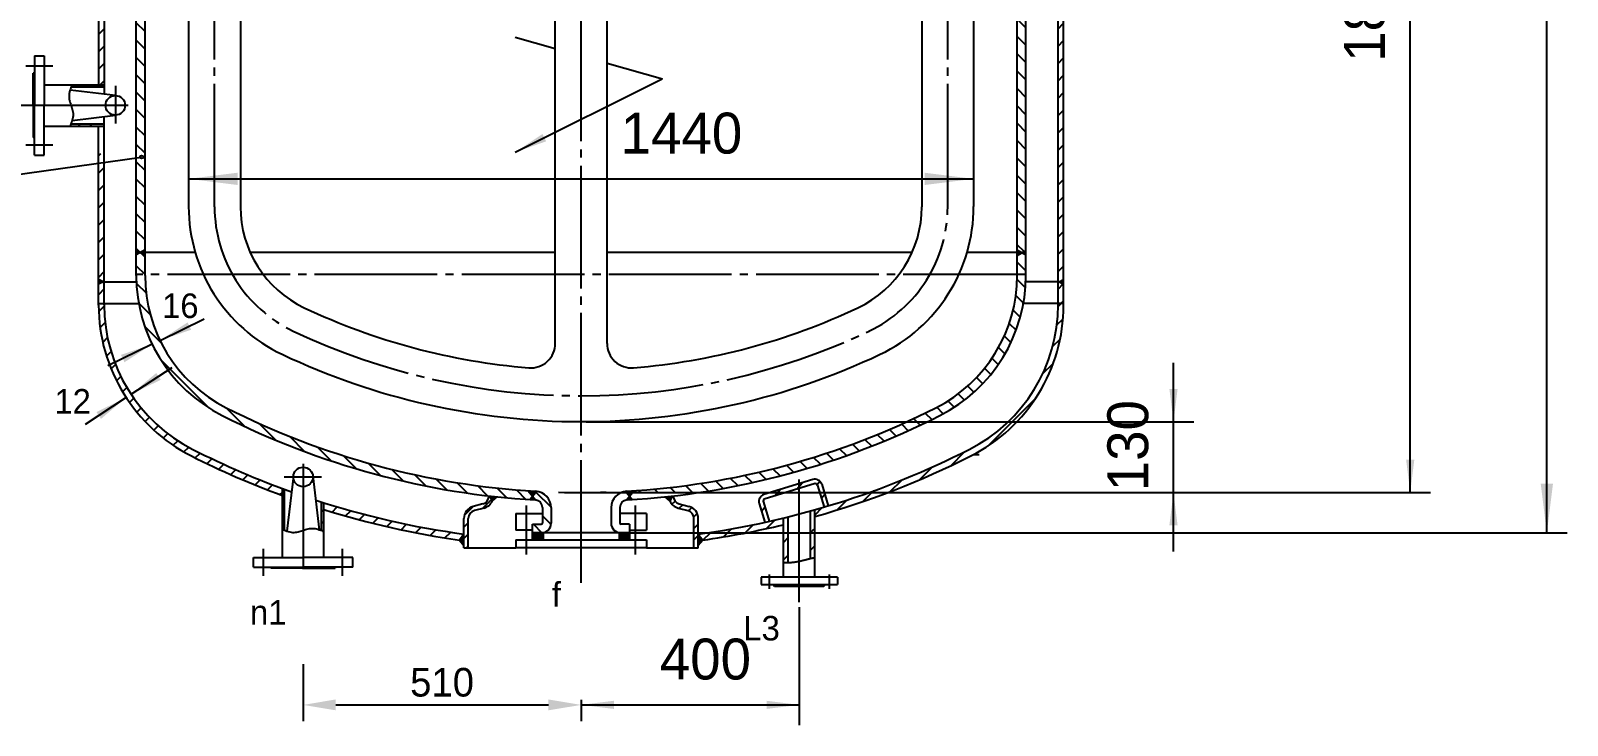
# Model space of a CAD drawing. Extents: x -10 to 10142, y -198 to 739.
# Drawn here: x 9642.5 to 9830.4, y 375 to 459.9 of the extents above; entities that cross this region are included whole.
import ezdxf

# ---------------------------------------------------------------- set-up
doc = ezdxf.new("R2010")
doc.units = 0
doc.linetypes.add('DASHDOT', pattern=[18, 15, -1, 1, -1])
doc.layers.get('0').update_dxf_attribs({"color": 8, "linetype": 'CONTINUOUS'})
doc.layers.get('DEFPOINTS').update_dxf_attribs({"linetype": 'CONTINUOUS'})
for name, color, linetype in [('1', 8, 'CONTINUOUS'), ('2', 94, 'DASHDOT'), ('85', 7, 'CONTINUOUS')]:
    doc.layers.add(name, color=color, linetype=linetype)
doc.styles.get("Standard").update_dxf_attribs({"font": 'cadt_en', "bigfont": 'cadt_hz'})
doc.styles.add('STYLE1', font='cadt_en.shx', dxfattribs={"bigfont": 'cadt_hz.shx'})
doc.dimstyles.get("Standard").update_dxf_attribs({"dimtxt": 3.5, "dimasz": 4, "dimexe": 2, "dimexo": 0, "dimgap": 1, "dimtad": 1, "dimtoh": 1, "dimdec": 4, "dimzin": 0, "dimtxsty": 'STANDARD', "dimcen": 0, "dimazin": 3, "dimtfac": 1, "dimtdec": 4, "dimtmove": 0, "dimatfit": 3, "dimtolj": 1, "dimtzin": 0})

# ---------------------------------------------------------------- blocks, each defined once
blk = doc.blocks.new('*U38')
for p, q in [((6711.58, 452.86), (6711.58, 456.41, 1)), ((6818.24, 452.86), (6818.24, 456.42))]:
    blk.add_line(p, q)
blk = doc.blocks.new('*U39')
blk.add_line((6819.31, 454.35), (6819.31, 456.42, 1))
blk = doc.blocks.new('*U66')
at = {"layer": '1'}
for p, q in [((6770.24, 398.49), (6769.55, 397.79)), ((6770.03, 398.49), (6769.55, 398.01)), ((6769.82, 398.49), (6769.55, 398.22)), ((6769.55, 398.43), (6769.6, 398.49)), ((6770.28, 397.65), (6769.55, 398.38)), ((6770.45, 398.49), (6769.61, 397.65)), ((6770.49, 397.65), (6769.65, 398.49)), ((6770.66, 398.49), (6769.82, 397.65)), ((6770.7, 397.65), (6769.86, 398.49)), ((6770.04, 397.65), (6770.84, 398.45)), ((6770.84, 397.72), (6770.08, 398.49)), ((6770.84, 397.93), (6770.29, 398.49)), ((6770.84, 398.14), (6770.5, 398.49)), ((6770.84, 398.36), (6770.71, 398.49)), ((6770.07, 397.65), (6769.55, 398.16)), ((6769.85, 397.65), (6769.55, 397.95)), ((6769.64, 397.65), (6769.55, 397.74)), ((6770.25, 397.65), (6770.84, 398.24)), ((6770.84, 398.03), (6770.46, 397.65)), ((6770.84, 397.81), (6770.67, 397.65, 1))]:
    blk.add_line(p, q, dxfattribs=at)
blk = doc.blocks.new('*U67')
at = {"layer": '1'}
for p, q in [((6770.39, 403.51), (6770.45, 403.58)), ((6770.48, 403.39), (6770.68, 403.59)), ((6770.97, 403.1), (6770.5, 403.58)), ((6770.51, 402.51), (6770.5, 402.51)), ((6770.88, 402.98), (6770.51, 403.35)), ((6770.57, 403.27), (6770.9, 403.6)), ((6770.71, 402.52), (6770.6, 402.63)), ((6770.67, 403.16), (6771.13, 403.62)), ((6770.67, 402.52), (6770.95, 402.8)), ((6770.91, 402.53), (6770.69, 402.75)), ((6771.07, 403.22), (6770.7, 403.59)), ((6770.72, 402.79), (6770.86, 402.92)), ((6770.76, 403.04), (6771.36, 403.63)), ((6771.1, 402.55), (6770.79, 402.87)), ((6770.89, 402.53), (6771.04, 402.68)), ((6771.16, 403.34), (6770.9, 403.6)), ((6771.25, 403.46), (6771.1, 403.62)), ((6771.12, 402.55), (6771.14, 402.56, 1)), ((6771.35, 403.58), (6771.3, 403.63))]:
    blk.add_line(p, q, dxfattribs=at)
blk = doc.blocks.new('*U68')
at = {"layer": '1'}
for p, q in [((6758.98, 397.72), (6759.74, 398.49)), ((6758.98, 397.93), (6759.53, 398.49)), ((6758.98, 398.14), (6759.32, 398.49)), ((6758.98, 398.36), (6759.11, 398.49)), ((6759.78, 397.65), (6758.98, 398.45)), ((6759.11, 397.65), (6759.95, 398.49)), ((6759.15, 398.49), (6759.99, 397.65)), ((6759.33, 397.65), (6760.17, 398.49)), ((6759.36, 398.49), (6760.21, 397.65)), ((6759.54, 397.65), (6760.27, 398.38)), ((6759.58, 398.49), (6760.27, 397.79)), ((6759.79, 398.49), (6760.27, 398.01)), ((6760, 398.49), (6760.27, 398.22)), ((6760.27, 398.43), (6760.21, 398.49)), ((6759.57, 397.65), (6758.98, 398.24)), ((6758.98, 398.03), (6759.36, 397.65)), ((6758.98, 397.81), (6759.14, 397.65)), ((6759.75, 397.65), (6760.27, 398.16)), ((6759.96, 397.65), (6760.27, 397.95)), ((6760.17, 397.65), (6760.27, 397.74, 1))]:
    blk.add_line(p, q, dxfattribs=at)
blk = doc.blocks.new('*U69')
at = {"layer": '1'}
for p, q in [((6759.06, 403.04), (6758.46, 403.63)), ((6758.47, 403.58), (6758.52, 403.63)), ((6758.56, 403.46), (6758.72, 403.62)), ((6758.66, 403.34), (6758.92, 403.6)), ((6758.7, 402.55), (6758.68, 402.56)), ((6759.15, 403.16), (6758.69, 403.62)), ((6758.71, 402.55), (6759.03, 402.87)), ((6758.75, 403.22), (6759.12, 403.59)), ((6758.92, 402.53), (6758.77, 402.68)), ((6758.84, 403.1), (6759.32, 403.58)), ((6759.15, 402.52), (6758.87, 402.8)), ((6759.24, 403.27), (6758.91, 403.6)), ((6758.91, 402.53), (6759.13, 402.75)), ((6758.94, 402.98), (6759.3, 403.35)), ((6759.09, 402.79), (6758.96, 402.92)), ((6759.11, 402.52), (6759.22, 402.63)), ((6759.34, 403.39), (6759.14, 403.59)), ((6759.31, 402.51), (6759.31, 402.51, 1)), ((6759.43, 403.51), (6759.37, 403.58))]:
    blk.add_line(p, q, dxfattribs=at)
blk = doc.blocks.new('*U70')
for p, q in [((6750.04, 397.6), (6750.58, 397.06)), ((6750.11, 397.51), (6750.58, 397.98)), ((6750.13, 397.72), (6750.58, 397.28)), ((6750.2, 397.81), (6750.58, 398.19, 1)), ((6750.21, 397.4), (6750.58, 397.77)), ((6750.22, 397.84), (6750.58, 397.49)), ((6750.31, 397.97), (6750.58, 397.7)), ((6750.31, 397.28), (6750.58, 397.56)), ((6750.4, 398.09), (6750.58, 397.91)), ((6750.4, 397.17), (6750.58, 397.34)), ((6750.49, 398.21), (6750.58, 398.13)), ((6750.5, 397.05), (6750.58, 397.13))]:
    blk.add_line(p, q)
blk = doc.blocks.new('*U71')
at = {"layer": '1'}
for p, q in [((6779.33, 398.21), (6779.24, 398.13)), ((6779.62, 397.81), (6779.24, 398.19)), ((6779.42, 398.09), (6779.24, 397.91)), ((6779.71, 397.51), (6779.24, 397.98)), ((6779.51, 397.97), (6779.24, 397.7)), ((6779.6, 397.84), (6779.24, 397.49)), ((6779.61, 397.4), (6779.24, 397.77)), ((6779.69, 397.72), (6779.24, 397.28)), ((6779.78, 397.6), (6779.24, 397.06, 1)), ((6779.51, 397.28), (6779.24, 397.56)), ((6779.41, 397.17), (6779.24, 397.34)), ((6779.32, 397.05), (6779.24, 397.13))]:
    blk.add_line(p, q, dxfattribs=at)
blk = doc.blocks.new('*U72')
at = {"layer": '1'}
for p, q in [((6752.86, 401.48), (6753.96, 402.58)), ((6750.64, 400.66), (6751.69, 401.71, 1)), ((6750.58, 399.19), (6751.11, 399.72)), ((6750.58, 397.78), (6751.11, 398.31)), ((6750.89, 396.67), (6751.11, 396.9))]:
    blk.add_line(p, q, dxfattribs=at)
blk = doc.blocks.new('*U73')
at = {"layer": '1'}
for p, q in [((6776.01, 402), (6776.39, 402.38, 1)), ((6776.91, 401.49), (6777.35, 401.92)), ((6778.03, 401.19), (6778.43, 401.59)), ((6778.69, 400.43), (6779.11, 400.86)), ((6778.71, 399.04), (6779.24, 399.57)), ((6778.71, 397.62), (6779.24, 398.16)), ((6779.17, 396.67), (6779.24, 396.74))]:
    blk.add_line(p, q, dxfattribs=at)
blk = doc.blocks.new('*U74')
at = {"layer": '1'}
for p, q in [((6753.77, 402.99), (6754.22, 402.55)), ((6753.78, 402.88), (6753.88, 402.98, 1)), ((6753.86, 402.75), (6754.07, 402.96)), ((6753.94, 402.61), (6754.26, 402.93)), ((6753.94, 402.61), (6754.1, 402.45)), ((6754.01, 402.96), (6754.33, 402.65)), ((6754.02, 402.48), (6754.45, 402.91)), ((6754.25, 402.94), (6754.44, 402.74)), ((6754.49, 402.91), (6754.56, 402.84))]:
    blk.add_line(p, q, dxfattribs=at)
blk = doc.blocks.new('*U75')
at = {"layer": '1'}
for p, q in [((6775.21, 402.88), (6775.22, 402.9, 1)), ((6775.28, 402.91), (6775.77, 402.42)), ((6775.32, 402.79), (6775.46, 402.92)), ((6775.44, 402.69), (6775.7, 402.95)), ((6775.47, 402.93), (6775.84, 402.56)), ((6775.55, 402.59), (6775.94, 402.98)), ((6775.67, 402.95), (6775.92, 402.69)), ((6775.67, 402.49), (6776, 402.83)), ((6775.86, 402.97), (6776, 402.83)), ((6776.05, 402.99), (6776.08, 402.96))]:
    blk.add_line(p, q, dxfattribs=at)
blk = doc.blocks.new('*D76')
at = {"color": 0}
for p, q in [((9675.81, 382.42), (9675.81, 375.45)), ((9709.81, 378.07), (9709.81, 375.45)), ((9679.81, 377.45), (9705.81, 377.45))]:
    blk.add_line(p, q, dxfattribs=at)
for points in [[(9679.81, 378.12), (9679.81, 376.79), (9675.81, 377.45)], [(9705.81, 378.12), (9705.81, 376.79), (9709.81, 377.45)]]:
    blk.add_solid(points, dxfattribs=at)
at = {"layer": 'DEFPOINTS', "color": 0}
for p in [(9675.81, 382.42), (9709.81, 378.07), (9709.81, 377.45)]:
    blk.add_point(p, dxfattribs=at)
at = {"color": 0, "insert": (9692.81, 380.2), "char_height": 3.5, "attachment_point": 5}
blk.add_mtext('\\A1;510', dxfattribs=at)
blk = doc.blocks.new('*U77')
blk.add_line((6713.41, 422.02), (6718.8, 424.65))
blk.add_solid([(6713.41, 422.02), (6716.78, 424.22), (6717.22, 423.32)])
blk = doc.blocks.new('*U78')
blk.add_line((6712.45, 421.55), (6707.05, 418.92))
blk.add_solid([(6712.45, 421.55), (6709.07, 419.35), (6708.63, 420.25)])
blk = doc.blocks.new('*U79')
blk.add_line((6709.87, 415.43), (6714.9, 418.71))
blk.add_solid([(6709.87, 415.43), (6712.95, 418.03), (6713.5, 417.2)])
blk = doc.blocks.new('*U80')
blk.add_line((6709.27, 415.03), (6704.24, 411.75))
blk.add_solid([(6709.27, 415.03), (6706.19, 412.42), (6705.64, 413.26)])
blk = doc.blocks.new('*U81')
at = {"layer": '1'}
for p, q in [((6818.66, 432.63), (6818.24, 433.05)), ((6818.37, 433.04), (6818.24, 432.91)), ((6818.5, 432.96), (6818.24, 432.7)), ((6818.24, 432.49), (6818.64, 432.88)), ((6818.53, 432.55), (6818.24, 432.84)), ((6818.39, 432.48), (6818.24, 432.63)), ((6818.26, 432.4), (6818.24, 432.42, 1)), ((6818.77, 432.8), (6818.51, 432.54)), ((6818.8, 432.71), (6818.61, 432.9)), ((6819.02, 432.84), (6818.9, 432.72)), ((6819.12, 432.6), (6818.93, 432.79)), ((6819.04, 432.65), (6819.31, 432.92)), ((6819.31, 432.62), (6819.06, 432.87)), ((6819.31, 432.71), (6819.17, 432.57)), ((6819.31, 432.83), (6819.2, 432.95)), ((6819.3, 432.49), (6819.31, 432.49))]:
    blk.add_line(p, q, dxfattribs=at)
blk = doc.blocks.new('*U82')
at = {"layer": '1'}
for p, q in [((6710.51, 432.83), (6710.62, 432.95)), ((6710.78, 432.65), (6710.51, 432.92)), ((6710.51, 432.62), (6710.75, 432.87)), ((6710.51, 432.71), (6710.65, 432.57)), ((6710.51, 432.49), (6710.51, 432.49, 1)), ((6710.7, 432.6), (6710.89, 432.79)), ((6710.8, 432.84), (6710.91, 432.72)), ((6711.02, 432.71), (6711.21, 432.9)), ((6711.05, 432.8), (6711.31, 432.54)), ((6711.16, 432.63), (6711.58, 433.05)), ((6711.58, 432.49), (6711.18, 432.88)), ((6711.29, 432.55), (6711.58, 432.84)), ((6711.32, 432.96), (6711.58, 432.7)), ((6711.42, 432.48), (6711.58, 432.63)), ((6711.45, 433.04), (6711.58, 432.91)), ((6711.56, 432.4), (6711.58, 432.42))]:
    blk.add_line(p, q, dxfattribs=at)
blk = doc.blocks.new('*U83')
at = {"layer": '1'}
for p, q in [((6705.91, 429.34), (6706, 429.43)), ((6705.91, 429.12), (6706.14, 429.35)), ((6705.91, 429.29), (6706.17, 429.03)), ((6705.91, 428.91), (6706.27, 429.28)), ((6705.91, 429.07), (6706.03, 428.95, 1)), ((6705.95, 429.45), (6706.3, 429.1)), ((6706.32, 429.11), (6706.41, 429.2)), ((6706.42, 429.2), (6706.44, 429.18))]:
    blk.add_line(p, q, dxfattribs=at)
blk = doc.blocks.new('*U84')
at = {"layer": '1'}
for p, q in [((6823.4, 429.2), (6823.38, 429.18)), ((6823.49, 429.11), (6823.41, 429.2, 1)), ((6823.86, 429.45), (6823.51, 429.1)), ((6823.91, 428.91), (6823.54, 429.28)), ((6823.91, 429.29), (6823.65, 429.03)), ((6823.91, 429.12), (6823.68, 429.35)), ((6823.91, 429.07), (6823.79, 428.95)), ((6823.91, 429.34), (6823.82, 429.43))]:
    blk.add_line(p, q, dxfattribs=at)
blk = doc.blocks.new('*U85')
at = {"layer": '2'}
for p, q in [((6809.74, 438.37), (6809.74, 467.89)), ((6720.08, 438.37), (6720.08, 467.36))]:
    blk.add_line(p, q, dxfattribs=at)
for centre, radius, start, end in [((6736.91, 438.37), 16.83, 180, 244.6607), ((6792.91, 438.37), 16.83, 295.3393, 360), ((6764.87, 497.42), 82.17, 244.6607, 270.027), ((6764.95, 497.42), 82.17, 269.973, 295.3393)]:
    blk.add_arc(centre, radius, start, end, dxfattribs=at)
at = {"layer": '85'}
for p, q in [((6761.74, 421.66), (6761.74, 516.3, 6.28)), ((6768.08, 421.66), (6768.08, 516.53)), ((6716.91, 462.25), (6716.91, 438.39)), ((6723.24, 462.25), (6723.24, 438.37, 6.28)), ((6806.58, 462.25), (6806.58, 438.37)), ((6812.91, 462.25), (6812.91, 438.39, 6.28))]:
    blk.add_line(p, q, dxfattribs=at)
for centre, radius, start, end in [((6720.08, 462.25), 3.17, 0, 180), ((6809.74, 462.25), 3.17, 0, 180), ((6736.91, 438.39), 20, 180, 244.6231), ((6736.91, 438.39), 20, 180, 244.6231), ((6736.91, 438.37), 13.67, 180, 244.6607), ((6792.91, 438.37), 13.67, 295.3393, 360), ((6792.91, 438.39), 20, 295.3769, 360), ((6792.91, 438.39), 20, 295.3769, 360), ((6764.87, 497.42), 79, 244.6607, 265.3752), ((6764.95, 497.42), 79, 274.6248, 295.3393), ((6758.74, 421.66), 3, 265.3752, 360), ((6771.08, 421.66), 3, 180, 274.6248), ((6764.91, 497.42), 85.33, 244.6231, 270), ((6764.91, 497.42), 85.33, 270, 295.3769)]:
    blk.add_arc(centre, radius, start, end, dxfattribs=at)
blk = doc.blocks.new('*U86')
blk.add_line((6756.84, 445.03), (6774.84, 454.01))
blk.add_solid([(6756.84, 445.03), (6760.19, 447.26), (6760.64, 446.36)])
blk = doc.blocks.new('*U87')
for p, q in [((6793.34, 398.91), (6792.94, 398.51)), ((6789.68, 397.36), (6790.21, 397.9, 1)), ((6792.94, 396.39), (6793.48, 396.92)), ((6790.21, 395.78), (6789.68, 395.25))]:
    blk.add_line(p, q)
blk = doc.blocks.new('*U88')
for p, q in [((6789.68, 394.86), (6789.69, 394.86, 1)), ((6789.69, 394.86), (6789.71, 394.86)), ((6789.71, 394.86), (6789.73, 394.86)), ((6789.73, 394.86), (6789.76, 394.86)), ((6789.76, 394.86), (6789.79, 394.86)), ((6789.79, 394.86), (6789.82, 394.86)), ((6789.82, 394.86), (6789.85, 394.86)), ((6789.85, 394.86), (6789.89, 394.86)), ((6789.89, 394.86), (6789.92, 394.86)), ((6789.92, 394.86), (6789.96, 394.86)), ((6789.96, 394.86), (6790, 394.86)), ((6790, 394.86), (6790.04, 394.86)), ((6790.04, 394.86), (6790.08, 394.86)), ((6790.08, 394.86), (6790.12, 394.86)), ((6790.12, 394.86), (6790.15, 394.86)), ((6790.15, 394.86), (6790.19, 394.86)), ((6790.19, 394.86), (6790.23, 394.87)), ((6790.23, 394.87), (6790.27, 394.87)), ((6790.27, 394.87), (6790.31, 394.87)), ((6790.31, 394.87), (6790.35, 394.87)), ((6790.35, 394.87), (6790.39, 394.87)), ((6790.39, 394.87), (6790.43, 394.87)), ((6790.43, 394.87), (6790.46, 394.87)), ((6790.46, 394.87), (6790.5, 394.88)), ((6790.5, 394.88), (6790.54, 394.88)), ((6790.54, 394.88), (6790.58, 394.88)), ((6790.58, 394.88), (6790.62, 394.88)), ((6790.62, 394.88), (6790.66, 394.89)), ((6790.66, 394.89), (6790.7, 394.89)), ((6790.7, 394.89), (6790.73, 394.89)), ((6790.73, 394.89), (6790.77, 394.9)), ((6790.77, 394.9), (6790.81, 394.9)), ((6790.81, 394.9), (6790.85, 394.91)), ((6790.85, 394.91), (6790.89, 394.91)), ((6790.89, 394.91), (6790.92, 394.91)), ((6790.92, 394.91), (6790.96, 394.92)), ((6790.96, 394.92), (6791, 394.92)), ((6791, 394.92), (6791.04, 394.93)), ((6791.04, 394.93), (6791.08, 394.93)), ((6791.08, 394.93), (6791.11, 394.94)), ((6791.11, 394.94), (6791.15, 394.95)), ((6791.15, 394.95), (6791.19, 394.95)), ((6791.19, 394.95), (6791.22, 394.96)), ((6791.22, 394.96), (6791.26, 394.96)), ((6791.26, 394.96), (6791.3, 394.97)), ((6791.3, 394.97), (6791.33, 394.97)), ((6791.33, 394.97), (6791.37, 394.98)), ((6791.37, 394.98), (6791.4, 394.99)), ((6791.4, 394.99), (6791.44, 394.99)), ((6791.44, 394.99), (6791.47, 395)), ((6791.47, 395), (6791.5, 395.01)), ((6791.5, 395.01), (6791.54, 395.01)), ((6791.54, 395.01), (6791.57, 395.02)), ((6791.57, 395.02), (6791.6, 395.03)), ((6791.6, 395.03), (6791.63, 395.03)), ((6791.63, 395.03), (6791.66, 395.04)), ((6791.66, 395.04), (6791.69, 395.04)), ((6791.69, 395.04), (6791.72, 395.05)), ((6791.72, 395.05), (6791.74, 395.06)), ((6791.74, 395.06), (6791.77, 395.06)), ((6791.77, 395.06), (6791.8, 395.07)), ((6791.8, 395.07), (6791.83, 395.08)), ((6791.83, 395.08), (6791.85, 395.08)), ((6791.85, 395.08), (6791.88, 395.09)), ((6791.88, 395.09), (6791.91, 395.1)), ((6791.91, 395.1), (6791.94, 395.1)), ((6791.94, 395.1), (6791.97, 395.11)), ((6791.97, 395.11), (6792, 395.12)), ((6792, 395.12), (6792.03, 395.13)), ((6792.03, 395.13), (6792.06, 395.13)), ((6792.06, 395.13), (6792.1, 395.14)), ((6792.1, 395.14), (6792.14, 395.15)), ((6792.14, 395.15), (6792.17, 395.16)), ((6792.17, 395.16), (6792.21, 395.17)), ((6792.21, 395.17), (6792.26, 395.18)), ((6792.26, 395.18), (6792.3, 395.19)), ((6792.3, 395.19), (6792.35, 395.21)), ((6792.35, 395.21), (6792.39, 395.22)), ((6792.39, 395.22), (6792.44, 395.23)), ((6792.44, 395.23), (6792.49, 395.24)), ((6792.49, 395.24), (6792.54, 395.26)), ((6792.54, 395.26), (6792.59, 395.27)), ((6792.59, 395.27), (6792.64, 395.28)), ((6792.64, 395.28), (6792.7, 395.3)), ((6792.7, 395.3), (6792.75, 395.31)), ((6792.75, 395.31), (6792.81, 395.32)), ((6792.81, 395.32), (6792.88, 395.34)), ((6792.88, 395.34), (6792.94, 395.36)), ((6792.94, 395.36), (6793.02, 395.38)), ((6793.02, 395.38), (6793.09, 395.39)), ((6793.09, 395.39), (6793.16, 395.41)), ((6793.16, 395.41), (6793.24, 395.43)), ((6793.24, 395.43), (6793.31, 395.45)), ((6793.31, 395.45), (6793.37, 395.47)), ((6793.37, 395.47), (6793.43, 395.48)), ((6793.43, 395.48), (6793.48, 395.49))]:
    blk.add_line(p, q)
blk = doc.blocks.new('*D89')
for p, q in [((6791.58, 389.41), (6791.58, 374.96)), ((6764.91, 377.46), (6791.58, 377.46))]:
    blk.add_line(p, q)
for points in [[(6764.91, 377.46), (6768.91, 377.96), (6768.91, 376.96)], [(6791.58, 377.46), (6787.58, 376.96), (6787.58, 377.96)]]:
    blk.add_solid(points)
at = {"style": 'STYLE1'}
blk.add_text('400', height=5, dxfattribs=at).set_placement((6774.53, 380.56))
blk = doc.blocks.new('*D93')
for p, q in [((6837.35, 396.22), (6837.35, 419.28)), ((6765.53, 412.08), (6839.85, 412.08)), ((6765.53, 403.42), (6839.85, 403.42))]:
    blk.add_line(p, q)
for points in [[(6837.35, 412.08), (6836.85, 416.08), (6837.85, 416.08)], [(6837.35, 403.42), (6837.85, 399.42), (6836.85, 399.42)]]:
    blk.add_solid(points)
at = {"style": 'STYLE1'}
blk.add_text('130', height=5, rotation=90, dxfattribs=at).set_placement((6834.26, 403.57))
blk = doc.blocks.new('*U95')
at = {"layer": '1'}
for p, q in [((6791.29, 403.84), (6791.95, 404.6)), ((6793.76, 404.39), (6794.11, 404.79)), ((6788.59, 403.02), (6789.25, 403.78, 1)), ((6794.3, 402.73), (6794.71, 403.2)), ((6786.97, 401.16), (6787.38, 401.63)), ((6787.79, 399.82), (6787.9, 399.94))]:
    blk.add_line(p, q, dxfattribs=at)
blk = doc.blocks.new('*D100')
for p, q in [((6706.62, 524.08), (6675.34, 524.08)), ((6677.84, 450.75), (6677.84, 524.08)), ((6695.28, 450.75), (6675.34, 450.75))]:
    blk.add_line(p, q)
for points in [[(6677.84, 524.08), (6678.34, 520.08), (6677.34, 520.08)], [(6677.84, 450.75), (6677.34, 454.75), (6678.34, 454.75)]]:
    blk.add_solid(points)
at = {"style": 'STYLE1'}
blk.add_text('1100', height=5, rotation=90, dxfattribs=at).set_placement((6674.74, 479.29))
blk = doc.blocks.new('*U106')
at = {"layer": '1'}
for p, q in [((6819.31, 517.5), (6818.42, 518.38)), ((6818.24, 516.44), (6819.31, 515.37)), ((6819.31, 513.25), (6818.24, 514.32)), ((6819.31, 511.13), (6818.24, 512.2)), ((6818.24, 510.08), (6819.31, 509.01)), ((6819.31, 506.89), (6818.24, 507.96)), ((6818.24, 505.83), (6819.31, 504.77)), ((6819.31, 502.65), (6818.24, 503.71)), ((6819.31, 500.52), (6818.24, 501.59)), ((6818.24, 499.47), (6819.31, 498.4)), ((6819.31, 496.28), (6818.24, 497.35)), ((6818.24, 495.23), (6819.31, 494.16)), ((6819.31, 492.04), (6818.24, 493.11)), ((6819.31, 489.92), (6818.24, 490.99)), ((6818.24, 488.86), (6819.31, 487.8)), ((6819.31, 485.68), (6818.24, 486.74)), ((6818.24, 484.62), (6819.31, 483.55)), ((6819.31, 481.43), (6818.24, 482.5)), ((6819.31, 479.31), (6818.24, 480.38)), ((6818.24, 478.26), (6819.31, 477.19)), ((6819.31, 475.07), (6818.24, 476.14)), ((6818.24, 474.01), (6819.31, 472.95)), ((6819.31, 470.83), (6818.24, 471.89)), ((6819.31, 468.71), (6818.24, 469.77)), ((6818.24, 467.65), (6819.31, 466.58)), ((6819.31, 464.46), (6818.24, 465.53)), ((6818.24, 463.41), (6819.31, 462.34)), ((6819.31, 460.22), (6818.24, 461.29)), ((6819.31, 458.1), (6818.24, 459.17)), ((6818.24, 457.04), (6819.31, 455.98)), ((6819.31, 453.86), (6818.24, 454.92)), ((6818.24, 452.8), (6819.31, 451.73)), ((6819.31, 449.61), (6818.24, 450.68)), ((6818.24, 448.56), (6819.31, 447.49)), ((6818.24, 446.44), (6819.31, 445.37)), ((6819.31, 443.25), (6818.24, 444.32)), ((6818.24, 442.19), (6819.31, 441.13)), ((6819.31, 439.01), (6818.24, 440.07)), ((6818.24, 437.95), (6819.31, 436.89)), ((6818.24, 435.83), (6819.31, 434.76)), ((6819.08, 432.87), (6818.24, 433.71, 1))]:
    blk.add_line(p, q, dxfattribs=at)
blk = doc.blocks.new('*U107')
at = {"layer": '1'}
for p, q in [((6818.24, 431.59), (6819.31, 430.52)), ((6818.24, 429.47), (6819.25, 428.46)), ((6818.08, 427.51), (6819.01, 426.58)), ((6818.62, 424.85), (6817.74, 425.73)), ((6817.26, 424.08), (6818.1, 423.25)), ((6815.96, 421.15), (6816.74, 420.36)), ((6816.66, 422.56), (6817.47, 421.76)), ((6815.15, 419.83), (6815.92, 419.06)), ((6813.26, 417.48), (6814.02, 416.72)), ((6815.01, 417.85), (6814.25, 418.61)), ((6811.02, 415.48), (6811.78, 414.71)), ((6812.18, 416.43), (6812.94, 415.68)), ((6809.2, 413.05), (6808.41, 413.84)), ((6809.76, 414.61), (6810.54, 413.84)), ((6804.11, 411.78), (6804.91, 410.98)), ((6805.56, 412.45), (6806.36, 411.65)), ((6807, 413.13), (6807.79, 412.34)), ((6799.62, 409.91), (6800.44, 409.09)), ((6801.95, 409.7), (6801.13, 410.51)), ((6802.63, 411.14), (6803.44, 410.33)), ((6794.93, 408.23), (6795.77, 407.39)), ((6796.51, 408.77), (6797.35, 407.93)), ((6798.08, 409.33), (6798.91, 408.5)), ((6786.65, 405.91), (6787.53, 405.02)), ((6788.35, 406.32), (6789.23, 405.45)), ((6790.9, 405.89), (6790.03, 406.76)), ((6791.69, 407.23), (6792.55, 406.37)), ((6794.17, 406.87), (6793.32, 407.72)), ((6776.41, 403.42), (6775.79, 404.03)), ((6777.68, 404.27), (6778.53, 403.42)), ((6779.53, 404.54), (6780.47, 403.6)), ((6782.28, 403.92), (6781.36, 404.83)), ((6783.15, 405.16), (6784.06, 404.26)), ((6785.81, 404.63), (6784.91, 405.52)), ((6772.17, 403.42), (6771.91, 403.67, 1)), ((6773.87, 403.83), (6774.29, 403.42))]:
    blk.add_line(p, q, dxfattribs=at)
blk = doc.blocks.new('*U108')
at = {"layer": '1'}
for p, q in [((6711.1, 432.67), (6711.58, 432.19)), ((6710.51, 431.13), (6711.58, 430.07)), ((6710.53, 428.99), (6711.7, 427.82)), ((6710.81, 426.59), (6712.22, 425.18)), ((6711.55, 423.73), (6713.55, 421.73)), ((6713.52, 419.64), (6719.39, 413.77, 1)), ((6721.48, 413.8), (6723.79, 411.49)), ((6725.54, 411.86), (6727.59, 409.81)), ((6729.23, 410.29), (6731.09, 408.43)), ((6732.64, 409), (6734.36, 407.28)), ((6735.84, 407.92), (6737.45, 406.31)), ((6738.87, 407.01), (6740.39, 405.5)), ((6741.76, 406.25), (6743.2, 404.81)), ((6744.52, 405.61), (6745.9, 404.23)), ((6747.18, 405.07), (6748.5, 403.75)), ((6749.75, 404.62), (6751.02, 403.35)), ((6752.24, 404.26), (6753.47, 403.03)), ((6754.65, 403.97), (6755.84, 402.77)), ((6756.99, 403.74), (6758.15, 402.58)), ((6759.39, 403.46), (6761.24, 401.61)), ((6760.18, 400.56), (6761.23, 399.51)), ((6759.07, 399.54), (6760.12, 398.49))]:
    blk.add_line(p, q, dxfattribs=at)
blk = doc.blocks.new('*U109')
at = {"layer": '1'}
for p, q in [((6711.58, 476.74), (6710.51, 477.8)), ((6710.51, 475.68), (6711.58, 474.62)), ((6710.51, 473.56), (6711.58, 472.49)), ((6711.58, 470.37), (6710.51, 471.44)), ((6710.51, 469.32), (6711.58, 468.25)), ((6711.58, 466.13), (6710.51, 467.2)), ((6710.51, 465.08), (6711.58, 464.01)), ((6710.51, 462.95), (6711.58, 461.89)), ((6711.58, 459.77), (6710.51, 460.83)), ((6710.51, 458.71), (6711.58, 457.64)), ((6711.58, 455.52), (6710.51, 456.59)), ((6710.51, 454.47), (6711.58, 453.4)), ((6710.51, 452.35), (6711.58, 451.28)), ((6711.58, 449.16), (6710.51, 450.23)), ((6710.51, 448.1), (6711.58, 447.04)), ((6711.58, 444.92), (6710.51, 445.98)), ((6710.51, 443.86), (6711.58, 442.8)), ((6710.51, 441.74), (6711.58, 440.67)), ((6711.58, 438.55), (6710.51, 439.62)), ((6710.51, 437.5), (6711.58, 436.43)), ((6711.58, 434.31), (6710.51, 435.38)), ((6710.51, 433.26), (6710.99, 432.77, 1))]:
    blk.add_line(p, q, dxfattribs=at)
blk = doc.blocks.new('*U113')
at = {"layer": '1'}
for p, q in [((6705.91, 444.61), (6706.16, 444.86)), ((6705.91, 442.49), (6706.58, 443.16)), ((6705.91, 440.37), (6706.58, 441.04)), ((6705.91, 438.25), (6706.58, 438.92)), ((6705.91, 436.13), (6706.58, 436.8)), ((6705.91, 434.01), (6706.58, 434.67)), ((6705.91, 431.89), (6706.58, 432.55)), ((6705.91, 429.76), (6706.58, 430.43, 1))]:
    blk.add_line(p, q, dxfattribs=at)
blk = doc.blocks.new('*U114')
at = {"layer": '1'}
for p, q in [((6705.91, 427.64), (6706.58, 428.31)), ((6705.92, 425.54), (6706.58, 426.19)), ((6706.09, 423.58), (6706.7, 424.19)), ((6706.41, 421.78), (6706.99, 422.36)), ((6706.86, 420.11), (6707.42, 420.67)), ((6707.42, 418.55), (6707.96, 419.09)), ((6708.08, 417.09), (6708.61, 417.62)), ((6708.84, 415.72), (6709.36, 416.25)), ((6709.67, 414.44), (6710.19, 414.96)), ((6710.59, 413.23), (6711.11, 413.76)), ((6711.58, 412.1), (6712.11, 412.63)), ((6712.65, 411.05), (6713.19, 411.59)), ((6713.8, 410.08), (6714.35, 410.63)), ((6715.03, 409.19), (6715.6, 409.75)), ((6716.34, 408.38), (6716.93, 408.96)), ((6717.73, 407.65), (6718.33, 408.25)), ((6719.16, 406.95), (6719.76, 407.55)), ((6720.6, 406.27), (6721.2, 406.88)), ((6722.06, 405.61), (6722.67, 406.22)), ((6723.54, 404.97), (6724.15, 405.58)), ((6725.04, 404.35), (6725.65, 404.96)), ((6726.56, 403.74), (6727.18, 404.36)), ((6728.09, 403.16), (6728.38, 403.44, 1))]:
    blk.add_line(p, q, dxfattribs=at)
blk = doc.blocks.new('*U115')
at = {"layer": '1'}
for p, q in [((6733.44, 402.14), (6733.47, 402.17)), ((6734.45, 401.03), (6735.09, 401.67)), ((6736.09, 400.55), (6736.74, 401.2)), ((6737.76, 400.09), (6738.41, 400.75)), ((6739.44, 399.66), (6740.1, 400.32)), ((6741.15, 399.25), (6741.82, 399.92)), ((6742.89, 398.87), (6743.57, 399.54)), ((6744.65, 398.51), (6745.34, 399.19)), ((6746.44, 398.17), (6747.13, 398.86)), ((6748.26, 397.87), (6748.96, 398.57, 1))]:
    blk.add_line(p, q, dxfattribs=at)
blk = doc.blocks.new('*U116')
at = {"layer": '1'}
for p, q in [((6779.81, 397.6), (6780.76, 398.55)), ((6782.32, 397.99), (6783.3, 398.97)), ((6784.91, 398.46), (6785.93, 399.47)), ((6787.58, 399.01), (6788.64, 400.07, 1))]:
    blk.add_line(p, q, dxfattribs=at)
blk = doc.blocks.new('*U117')
at = {"layer": '1'}
for p, q in [((6796.23, 401.29), (6797.46, 402.52)), ((6799.38, 402.32), (6800.47, 403.42, 1)), ((6793.48, 400.66), (6794.39, 401.57))]:
    blk.add_line(p, q, dxfattribs=at)
blk = doc.blocks.new('*U118')
at = {"layer": '1'}
for p, q in [((6823.24, 428.3), (6823.85, 428.92)), ((6823.24, 426.18), (6823.91, 426.85)), ((6823.09, 423.91), (6823.84, 424.66)), ((6822.57, 421.27), (6823.49, 422.19)), ((6821.35, 417.93), (6822.66, 419.23)), ((6814.63, 409.09), (6820.5, 414.96, 1)), ((6810.12, 406.69), (6811.85, 408.43)), ((6806.27, 404.97), (6807.82, 406.52)), ((6802.71, 403.53), (6804.13, 404.95)), ((6800.47, 403.42), (6800.69, 403.64))]:
    blk.add_line(p, q, dxfattribs=at)
blk = doc.blocks.new('*U119')
at = {"layer": '1'}
for p, q in [((6823.24, 506.79), (6823.91, 507.46)), ((6823.24, 504.67), (6823.91, 505.34)), ((6823.24, 502.55), (6823.91, 503.22)), ((6823.24, 500.43), (6823.91, 501.1)), ((6823.24, 498.31), (6823.91, 498.97)), ((6823.24, 496.19), (6823.91, 496.85)), ((6823.24, 494.06), (6823.91, 494.73)), ((6823.24, 491.94), (6823.91, 492.61)), ((6823.24, 489.82), (6823.91, 490.49)), ((6823.24, 487.7), (6823.91, 488.37)), ((6823.24, 485.58), (6823.91, 486.25)), ((6823.24, 483.46), (6823.91, 484.13)), ((6823.24, 481.34), (6823.91, 482)), ((6823.24, 479.22), (6823.91, 479.88)), ((6823.24, 477.09), (6823.91, 477.76)), ((6823.24, 474.97), (6823.91, 475.64)), ((6823.24, 472.85), (6823.91, 473.52)), ((6823.24, 470.73), (6823.91, 471.4)), ((6823.24, 468.61), (6823.91, 469.28)), ((6823.24, 466.49), (6823.91, 467.15)), ((6823.24, 464.37), (6823.91, 465.03)), ((6823.24, 462.25), (6823.91, 462.91)), ((6823.24, 460.12), (6823.91, 460.79)), ((6823.24, 458), (6823.91, 458.67)), ((6823.24, 455.88), (6823.91, 456.55)), ((6823.24, 453.76), (6823.91, 454.43)), ((6823.24, 451.64), (6823.91, 452.31)), ((6823.24, 449.52), (6823.91, 450.18)), ((6823.24, 447.4), (6823.91, 448.06)), ((6823.24, 445.27), (6823.91, 445.94)), ((6823.24, 443.15), (6823.91, 443.82)), ((6823.24, 441.03), (6823.91, 441.7)), ((6823.24, 438.91), (6823.91, 439.58)), ((6823.24, 436.79), (6823.91, 437.46)), ((6823.24, 434.67), (6823.91, 435.33)), ((6823.24, 432.55), (6823.91, 433.21)), ((6823.24, 430.43), (6823.91, 431.09, 1))]:
    blk.add_line(p, q, dxfattribs=at)
blk = doc.blocks.new('*U120')
for p, q in [((6705.91, 476.43), (6706.58, 477.1)), ((6705.91, 474.31), (6706.58, 474.98)), ((6705.91, 472.19), (6706.58, 472.86)), ((6705.91, 470.07), (6706.58, 470.74)), ((6705.91, 467.95), (6706.58, 468.62)), ((6705.91, 465.83), (6706.58, 466.49)), ((6705.91, 463.71), (6706.58, 464.37)), ((6705.91, 461.58), (6706.58, 462.25)), ((6705.91, 459.46), (6706.58, 460.13)), ((6705.91, 457.34), (6706.58, 458.01)), ((6705.91, 455.22), (6706.58, 455.89)), ((6706.09, 453.28), (6706.58, 453.77, 1))]:
    blk.add_line(p, q)
blk = doc.blocks.new('*D124')
for p, q in [((6868.8, 524.08), (6823.2, 524.08, 1)), ((6866.3, 403.42), (6866.3, 524.08)), ((6784.1, 403.42), (6868.8, 403.42))]:
    blk.add_line(p, q)
for points in [[(6866.3, 524.08), (6866.8, 520.08), (6865.8, 520.08)], [(6866.3, 403.42), (6865.8, 407.42), (6866.8, 407.42)]]:
    blk.add_solid(points)
at = {"style": 'STYLE1'}
blk.add_text('1810', height=5, rotation=90, dxfattribs=at).set_placement((6863.2, 456.08))
blk = doc.blocks.new('*D133')
for p, q in [((6883.01, 398.49), (6883.01, 657.68)), ((6770.38, 398.49), (6885.51, 398.49))]:
    blk.add_line(p, q)
blk.add_solid([(6883.01, 398.49), (6882.26, 404.49), (6883.76, 404.49)])
blk = doc.blocks.new('*D137')
blk.add_line((6716.91, 441.77), (6812.91, 441.77))
for points in [[(6716.91, 441.77), (6722.91, 442.52), (6722.91, 441.02)], [(6812.91, 441.77), (6806.91, 441.02), (6806.91, 442.52)]]:
    blk.add_solid(points)
at = {"style": 'STYLE1'}
blk.add_text('1440', height=5, dxfattribs=at).set_placement((6769.74, 444.86))

msp = doc.modelspace()

# ---------------------------------------------------------------- linework, layer by layer
at = {"color": 7}
for p, q in [((9706.64695, 457.66802), (9701.74104, 459.03711)), ((9712.98028, 455.90058), (9719.74964, 454.01146)), ((9647.41295, 452.8935), (9647.35789, 452.73239)), ((9647.46792, 453.0413), (9647.41295, 452.8935)), ((9647.51947, 453.17205), (9647.46792, 453.0413)), ((9647.56427, 453.28198), (9647.51947, 453.17205)), ((9647.745, 453.28198), (9648.012, 453.01498)), ((9649.15921, 453.28198), (9649.42621, 453.01498)), ((9650.57343, 453.28198), (9650.81361, 453.04179)), ((9647.20341, 452.02996), (9647.19698, 451.85789)), ((9647.19698, 451.85789), (9647.20504, 451.69059)), ((9647.22551, 452.20676), (9647.20341, 452.02996)), ((9647.20504, 451.69059), (9647.22553, 451.5274)), ((9647.26084, 452.38526), (9647.22551, 452.20676)), ((9647.22553, 451.5274), (9647.25637, 451.36762)), ((9647.25637, 451.36762), (9647.29549, 451.21057)), ((9647.30608, 452.56173), (9647.26084, 452.38526)), ((9647.29549, 451.21057), (9647.34083, 451.05557)), ((9647.35789, 452.73239), (9647.30608, 452.56173)), ((9647.34083, 451.05557), (9647.3903, 450.90193)), ((9647.3903, 450.90193), (9647.44185, 450.74898)), ((9647.44185, 450.74898), (9647.4934, 450.59603)), ((9647.4934, 450.59603), (9647.54288, 450.44239)), ((9647.54288, 450.44239), (9647.58821, 450.28739)), ((9647.62286, 449.11269), (9647.57762, 448.93623)), ((9647.58821, 450.28739), (9647.62733, 450.13034)), ((9647.65819, 449.2912), (9647.62286, 449.11269)), ((9647.62733, 450.13034), (9647.65818, 449.97056)), ((9647.65818, 449.97056), (9647.67866, 449.80736)), ((9647.68029, 449.468), (9647.65819, 449.2912)), ((9647.67866, 449.80736), (9647.68672, 449.64007)), ((9647.68672, 449.64007), (9647.68029, 449.468)), ((9647.36423, 448.32591), (9647.31943, 448.21598)), ((9647.41578, 448.45665), (9647.36423, 448.32591)), ((9647.47075, 448.60446), (9647.41578, 448.45665)), ((9647.52581, 448.76557), (9647.47075, 448.60446)), ((9647.57762, 448.93623), (9647.52581, 448.76557)), ((9648.30136, 448.48298), (9648.56836, 448.21598)), ((9649.71557, 448.48298), (9649.98257, 448.21598)), ((9588.47002, 434.87926), (9656.05607, 444.44152)), ((9673.28061, 401.92083), (9673.5208, 402.16102)), ((9709.81361, 403.41565), (9775.13714, 403.41565)), ((9781.51214, 403.41565), (9784.12361, 403.41565)), ((9673.28061, 400.50662), (9673.54761, 400.77362)), ((9678.07961, 401.06298), (9678.34661, 401.32998)), ((9673.28061, 399.09241), (9673.54761, 399.35941)), ((9673.28061, 398.91168), (9673.39054, 398.86687)), ((9673.39054, 398.86687), (9673.52129, 398.81532)), ((9673.52129, 398.81532), (9673.66909, 398.76036)), ((9673.66909, 398.76036), (9673.8302, 398.7053)), ((9673.8302, 398.7053), (9674.00087, 398.65349)), ((9674.00087, 398.65349), (9674.17733, 398.60825)), ((9674.17733, 398.60825), (9674.35584, 398.57292)), ((9674.35584, 398.57292), (9674.53263, 398.55082)), ((9674.53263, 398.55082), (9674.70471, 398.54438)), ((9674.70471, 398.54438), (9674.872, 398.55245)), ((9674.872, 398.55245), (9675.03519, 398.57293)), ((9675.03519, 398.57293), (9675.19498, 398.60377)), ((9675.19498, 398.60377), (9675.35203, 398.6429)), ((9675.35203, 398.6429), (9675.50703, 398.68823)), ((9675.50703, 398.68823), (9675.66066, 398.73771)), ((9675.66066, 398.73771), (9675.81361, 398.78926)), ((9675.81361, 398.78926), (9675.96657, 398.84081)), ((9675.96657, 398.84081), (9676.1202, 398.89028)), ((9676.1202, 398.89028), (9676.2752, 398.93562)), ((9676.2752, 398.93562), (9676.43225, 398.97474)), ((9676.43225, 398.97474), (9676.59203, 399.00558)), ((9676.59203, 399.00558), (9676.75523, 399.02607)), ((9676.75523, 399.02607), (9676.92252, 399.03413)), ((9676.92252, 399.03413), (9677.0946, 399.0277)), ((9677.0946, 399.0277), (9677.27139, 399.0056)), ((9677.27139, 399.0056), (9677.4499, 398.97027)), ((9677.4499, 398.97027), (9677.62636, 398.92503)), ((9677.62636, 398.92503), (9677.79702, 398.87322)), ((9677.79702, 398.87322), (9677.95814, 398.81816)), ((9677.95814, 398.81816), (9678.10594, 398.76319)), ((9678.07961, 399.64877), (9678.34661, 399.91577)), ((9678.10594, 398.76319), (9678.23668, 398.71164)), ((9678.23668, 398.71164), (9678.34661, 398.66684))]:
    msp.add_line(p, q, dxfattribs=at)
msp.add_circle((9656.05607, 444.44152), 0.2, dxfattribs=at)
at = {"layer": '1', "color": 7}
for p, q in [((9706.64698, 430.08231), (9706.64698, 565.54898)), ((9712.98028, 421.6631), (9712.98028, 565.54898)), ((9656.48028, 429.95932), (9656.48028, 522.74898, 6.28319)), ((9763.14695, 429.78718), (9763.14695, 522.74898)), ((9655.41361, 429.95936), (9655.41361, 518.81565)), ((9764.21361, 429.75878), (9764.21361, 518.81565)), ((9651.48028, 509.72098), (9651.48028, 452.12091)), ((9768.14695, 426.38101), (9768.14695, 509.92812)), ((9768.81361, 426.31359), (9768.81361, 509.58477)), ((9650.81361, 500.73651), (9650.81361, 453.28198)), ((9651.48028, 426.38101), (9651.48028, 449.38959)), ((9650.81361, 426.31359), (9650.81361, 448.26915)), ((9656.48028, 433.11127), (9655.41361, 432.48751)), ((9656.48028, 432.38669), (9655.41361, 433.01045)), ((9662.62459, 432.74898), (9655.41401, 432.74898)), ((9706.64698, 432.74898), (9669.35555, 432.74898)), ((9750.27168, 432.74898), (9712.98025, 432.74898)), ((9764.21322, 432.74898), (9757.00264, 432.74898)), ((9763.14695, 433.11127), (9764.21361, 432.48751)), ((9763.14695, 432.38669), (9764.21361, 433.01045)), ((9651.35409, 429.18238), (9650.81361, 429.47822)), ((9651.35409, 429.18238), (9650.81361, 428.88654)), ((9651.35409, 429.18238), (9655.42934, 429.18238)), ((9768.27314, 429.18238), (9764.19789, 429.18238)), ((9768.27314, 429.18238), (9768.81361, 429.47822)), ((9768.27314, 429.18238), (9768.81361, 428.88654)), ((9757.81361, 408.06733), (9758.48028, 408.06733, 1)), ((9738.15949, 405.00022), (9732.16597, 403.17024)), ((9738.31523, 404.49013), (9732.32171, 402.66016, 6.28319)), ((9738.73137, 404.26867), (9739.53312, 401.64279)), ((9739.24146, 404.42441), (9740.04427, 401.79504, 6.28319)), ((9698.62404, 402.99616), (9698.96172, 402.41127)), ((9698.96172, 402.41127), (9699.52824, 402.89551, 6.28319)), ((9703.32716, 403.63503), (9704.21839, 402.51029)), ((9704.37945, 403.56609), (9703.57414, 402.54979)), ((9715.24778, 403.56609), (9716.05309, 402.54979, 1)), ((9716.30007, 403.63503), (9715.40884, 402.51029, 1)), ((9720.6655, 402.41127), (9720.09899, 402.89551)), ((9721.00319, 402.99616), (9720.6655, 402.41127, 6.28319)), ((9732.10024, 402.24401), (9732.81605, 399.89961)), ((9695.48171, 396.6723), (9695.48171, 400.23967, 6.28319)), ((9696.01499, 396.6723), (9696.01499, 400.23967, 6.28319)), ((9697.80697, 402.03917), (9696.61808, 401.72061, 6.28319)), ((9697.94499, 401.52406), (9696.7561, 401.2055)), ((9701.81361, 400.8358), (9701.81361, 398.8358)), ((9701.81361, 400.8358), (9705.08101, 400.8358, 6.28319)), ((9705.08101, 401.57967), (9705.08101, 399.67302, 6.28319)), ((9706.14761, 401.57958), (9706.14761, 399.68567, 6.28319)), ((9713.47961, 401.57958), (9713.47961, 399.68567)), ((9714.54621, 401.57967), (9714.54621, 399.67302, 6.28319)), ((9717.81361, 400.8358), (9714.54621, 400.8358)), ((9717.81361, 400.8358), (9717.81361, 398.8358)), ((9721.68224, 401.52406), (9722.87113, 401.2055)), ((9721.82026, 402.03917), (9723.00915, 401.72061)), ((9723.61223, 396.6723), (9723.61223, 400.23967)), ((9724.14551, 396.6723), (9724.14551, 400.23967)), ((9731.59016, 402.08827), (9732.29379, 399.78374)), ((9734.58028, 393.05495), (9734.58028, 400.31174, 6.28319)), ((9735.11361, 394.86434), (9735.11361, 400.44267)), ((9737.84695, 395.35685), (9737.84695, 401.16045)), ((9738.38028, 393.05495), (9738.38028, 401.30972)), ((9703.88061, 398.8358), (9701.81361, 398.8358)), ((9703.88061, 399.53972), (9704.94771, 399.53972, 6.28319)), ((9703.88061, 397.64528), (9703.88061, 399.53972)), ((9714.6552, 398.48567), (9703.88061, 398.48567)), ((9714.6552, 398.48567), (9703.88061, 398.48567, 1)), ((9705.17309, 398.48567), (9705.17309, 397.64528)), ((9712.54621, 398.47312), (9712.54621, 398.48567)), ((9714.45413, 398.48567), (9714.45413, 397.64528)), ((9715.74661, 399.53972), (9714.67951, 399.53972)), ((9715.74661, 398.48567), (9714.67961, 398.48567, 6.28319)), ((9715.74661, 399.53972), (9715.74661, 397.64528)), ((9715.74661, 398.8358), (9717.81361, 398.8358)), ((9695.48171, 398.33176), (9694.94664, 397.5988)), ((9694.94664, 397.5988), (9695.48171, 396.96157)), ((9695.48171, 396.6723), (9701.81441, 396.6723)), ((9701.81361, 397.64528), (9701.81361, 396.68668)), ((9701.81361, 397.64528), (9717.81361, 397.64528, 6.28319)), ((9701.81361, 396.68668), (9717.81361, 396.68668)), ((9717.81281, 396.6723), (9724.14551, 396.6723)), ((9717.81361, 397.64528), (9717.81361, 396.68668)), ((9724.14551, 398.33176), (9724.68059, 397.5988)), ((9724.68059, 397.5988), (9724.14551, 396.96157)), ((9741.14695, 393.05495), (9731.81361, 393.05495)), ((9731.81361, 393.05495), (9731.81361, 392.18828)), ((9741.14695, 393.05495), (9741.14695, 392.18828)), ((9731.81361, 392.18828), (9741.14695, 392.18828)), ((9733.28028, 392.18828), (9733.48028, 391.98828)), ((9733.48028, 391.98828), (9739.48028, 391.98828)), ((9739.48028, 391.98828), (9739.68028, 392.18828))]:
    msp.add_line(p, q, dxfattribs=at)
for centre, radius, start, end in [((9674.61351, 429.95936), 19.1999, 180, 243.1243357), ((9674.61358, 429.95932), 18.1333, 180, 243.1243907), ((9745.01365, 429.95932), 18.1333, 296.8756093, 0), ((9745.01371, 429.95936), 19.1999, 296.8756643, 0), ((9671.44661, 426.31359), 20.633, 180, 243.2247845), ((9671.31328, 426.38101), 19.833, 180, 243.124268), ((9748.31395, 426.38101), 19.833, 296.875732, 0), ((9748.18061, 426.31359), 20.633, 296.7752155, 0), ((9709.81361, 499.41565), 96, 243.1243907, 266.6855202), ((9709.81361, 499.41565), 96, 273.3144798, 296.8756093), ((9709.81361, 499.41565), 97.0666, 243.1243357, 266.6855754), ((9709.81361, 499.41565), 97.0666, 273.3144246, 296.8756643), ((9709.81361, 502.34905), 105.8, 243.2247845, 249.79974), ((9709.81361, 502.34905), 105, 243.124268, 250.2826495), ((9709.81361, 502.34905), 105, 277.8450361, 296.875732), ((9709.81361, 502.34905), 105.8, 285.6646418, 296.7752155), ((9738.41257, 404.17133), 0.86667, 16.9788, 106.9788), ((9738.41257, 404.17133), 0.33333, 16.9788, 106.9788), ((9709.81361, 502.34905), 105, 251.995735, 262.1549639), ((9697.54817, 403.005), 0.9999, 285, 0), ((9697.54817, 403.005), 1.53318, 285, 337.2161277), ((9704.14771, 401.57967), 0.9333, 0, 86.6855754), ((9704.14761, 401.57958), 2, 0, 86.6855202), ((9709.81361, 499.41565), 96, 268.3562102, 271.8378532), ((9715.47961, 401.57958), 2, 93.3144798, 180), ((9715.47951, 401.57967), 0.9333, 93.3144246, 180), ((9722.07905, 403.005), 1.53318, 202.7838723, 255), ((9722.07905, 403.005), 0.9999, 180, 255), ((9732.41905, 402.34135), 0.86667, 106.9788, 196.9788), ((9732.41905, 402.34135), 0.33333, 106.9788, 196.9788), ((9709.81361, 502.34905), 105.8, 252.6973124, 261.9220853), ((9697.01489, 400.23967), 1.53318, 105, 180), ((9697.01489, 400.23967), 0.9999, 105, 180), ((9722.61233, 400.23967), 0.9999, 0, 75), ((9722.61233, 400.23967), 1.53318, 0, 75), ((9704.94761, 399.68567), 1.2, 270, 0), ((9704.94771, 399.67302), 0.1333, 270, 0), ((9714.67961, 399.68567), 1.2, 180, 270), ((9714.67951, 399.67302), 0.1333, 180, 270), ((9709.81361, 502.34905), 105.8, 278.0779147, 283.5379566)]:
    msp.add_arc(centre, radius, start, end, dxfattribs=at)
at = {"layer": '2', "color": 7}
for p, q in [((9709.81361, 392.37177), (9709.81361, 659.57113)), ((9641.88983, 455.58198), (9645.20737, 455.58198)), ((9652.85295, 453.13415), (9652.85295, 448.55584)), ((9654.43697, 450.74898), (9640.81374, 450.74898)), ((9641.88983, 445.91598), (9645.20737, 445.91598)), ((9764.21322, 430.08231), (9655.41401, 430.08231)), ((9650.81913, 426.51571), (9655.86145, 426.51571)), ((9768.8081, 426.51571), (9763.76577, 426.51571)), ((9675.81361, 406.90714), (9675.81361, 394.06657)), ((9675.81361, 406.89913), (9675.81361, 394.65985)), ((9673.48161, 405.32312), (9678.05992, 405.32312)), ((9736.48028, 390.03036), (9736.48028, 405.81653)), ((9703.14761, 395.8358), (9703.14761, 401.8358)), ((9716.47961, 395.8358), (9716.47961, 401.8358)), ((9670.98061, 393.23724), (9670.98061, 396.55478)), ((9680.64661, 393.23724), (9680.64661, 396.55478)), ((9732.81361, 393.38828), (9732.81361, 391.65495)), ((9740.14695, 393.38828), (9740.14695, 391.65495))]:
    msp.add_line(p, q, dxfattribs=at)
at = {"layer": '85', "color": 7}
for p, q in [((9642.94661, 456.81498), (9642.94661, 450.74898)), ((9642.94661, 456.81498), (9644.14661, 456.81498)), ((9644.14661, 456.81498), (9644.14661, 450.74898)), ((9642.81361, 450.74898), (9642.81361, 454.68198)), ((9642.94661, 454.68198), (9642.81361, 454.68198)), ((9644.14661, 453.28198), (9651.48028, 453.28198)), ((9647.45813, 453.01498), (9651.48028, 453.01498)), ((9652.85295, 451.95746), (9647.32256, 452.61601)), ((9642.81361, 450.74898), (9642.81361, 446.81598)), ((9642.94661, 444.68298), (9642.94661, 450.74898)), ((9644.14661, 444.68298), (9644.14661, 450.74898)), ((9647.57009, 448.91142), (9652.85295, 449.55746)), ((9644.14661, 448.21598), (9651.48028, 448.21598)), ((9647.42558, 448.48298), (9651.48028, 448.48298, 1)), ((9642.94661, 446.81598), (9642.81361, 446.81598)), ((9642.94661, 444.68298), (9644.14661, 444.68298)), ((9674.62203, 405.46501), (9673.8176, 398.70961)), ((9677.0052, 405.46501), (9677.78989, 398.87538)), ((9673.28061, 395.49402), (9673.28061, 403.90952, 1)), ((9673.54761, 398.80553), (9673.54761, 403.81084)), ((9678.07961, 398.77298), (9678.07961, 402.25932, 6.28319)), ((9678.34661, 395.49402), (9678.34661, 402.17506)), ((9669.74761, 395.49402), (9675.81361, 395.49402)), ((9669.74761, 394.29402), (9669.74761, 395.49402)), ((9681.87961, 395.49402), (9675.81361, 395.49402)), ((9681.87961, 394.29402), (9681.87961, 395.49402)), ((9669.74761, 394.29402), (9675.81361, 394.29402)), ((9671.88061, 394.29402), (9671.88061, 394.16102)), ((9675.81361, 394.16102), (9671.88061, 394.16102)), ((9681.87961, 394.29402), (9675.81361, 394.29402)), ((9675.81361, 394.16102), (9679.74661, 394.16102, 6.28319)), ((9679.74661, 394.29402), (9679.74661, 394.16102, 1))]:
    msp.add_line(p, q, dxfattribs=at)
for centre in [(9652.85295, 450.75746), (9675.81361, 405.32312)]:
    msp.add_circle(centre, 1.2, dxfattribs=at)

# ---------------------------------------------------------------- block references
at = {"color": 7}
for name in ['*D133', '*D100', '*D124', '*U106', '*U85', '*U119', '*U109', '*U120', '*U38', '*U39', '*U86', '*D137', '*U113', '*U82', '*U108', '*U81', '*U107', '*U83', '*U118', '*U84', '*U114', '*U77', '*U78', '*D93', '*U79', '*U80', '*U95', '*U115', '*U72', '*U74', '*U69', '*U67', '*U75', '*U73', '*U117', '*U68', '*U66', '*U116', '*U87', '*U70', '*U71', '*U88', '*D89']:
    msp.add_blockref(name, (2944.90507, 0), dxfattribs=at)

# ---------------------------------------------------------------- texts
at = {"color": 7, "style": 'STYLE1'}
for s, p in [('16', (9658.56766, 424.75577)), ('12', (9645.39866, 413.06877))]:
    msp.add_text(s, height=3, dxfattribs=at).set_placement(p)
at = {"color": 7, "style": 'STYLE1', "width": 1.003}
for s, p in [('f', (9706.23302, 389.45093)), ('n1', (9669.31421, 387.26714)), ('L3', (9729.64147, 385.33249))]:
    msp.add_text(s, height=3, dxfattribs=at).set_placement(p)

# ---------------------------------------------------------------- dimensions: what is measured, and where the dimension line sits
at = {"color": 7}
dim = msp.add_linear_dim(base=(9709.81361, 377.45221), p1=(9675.81361, 382.41565), p2=(9709.81361, 378.06609), text='510', dimstyle='STANDARD', dxfattribs=at)
dim.commit()
dim.dimension.update_dxf_attribs({"geometry": '*D76', "text_midpoint": (9692.81361, 380.20221)})

doc.saveas('drawing.dxf')
